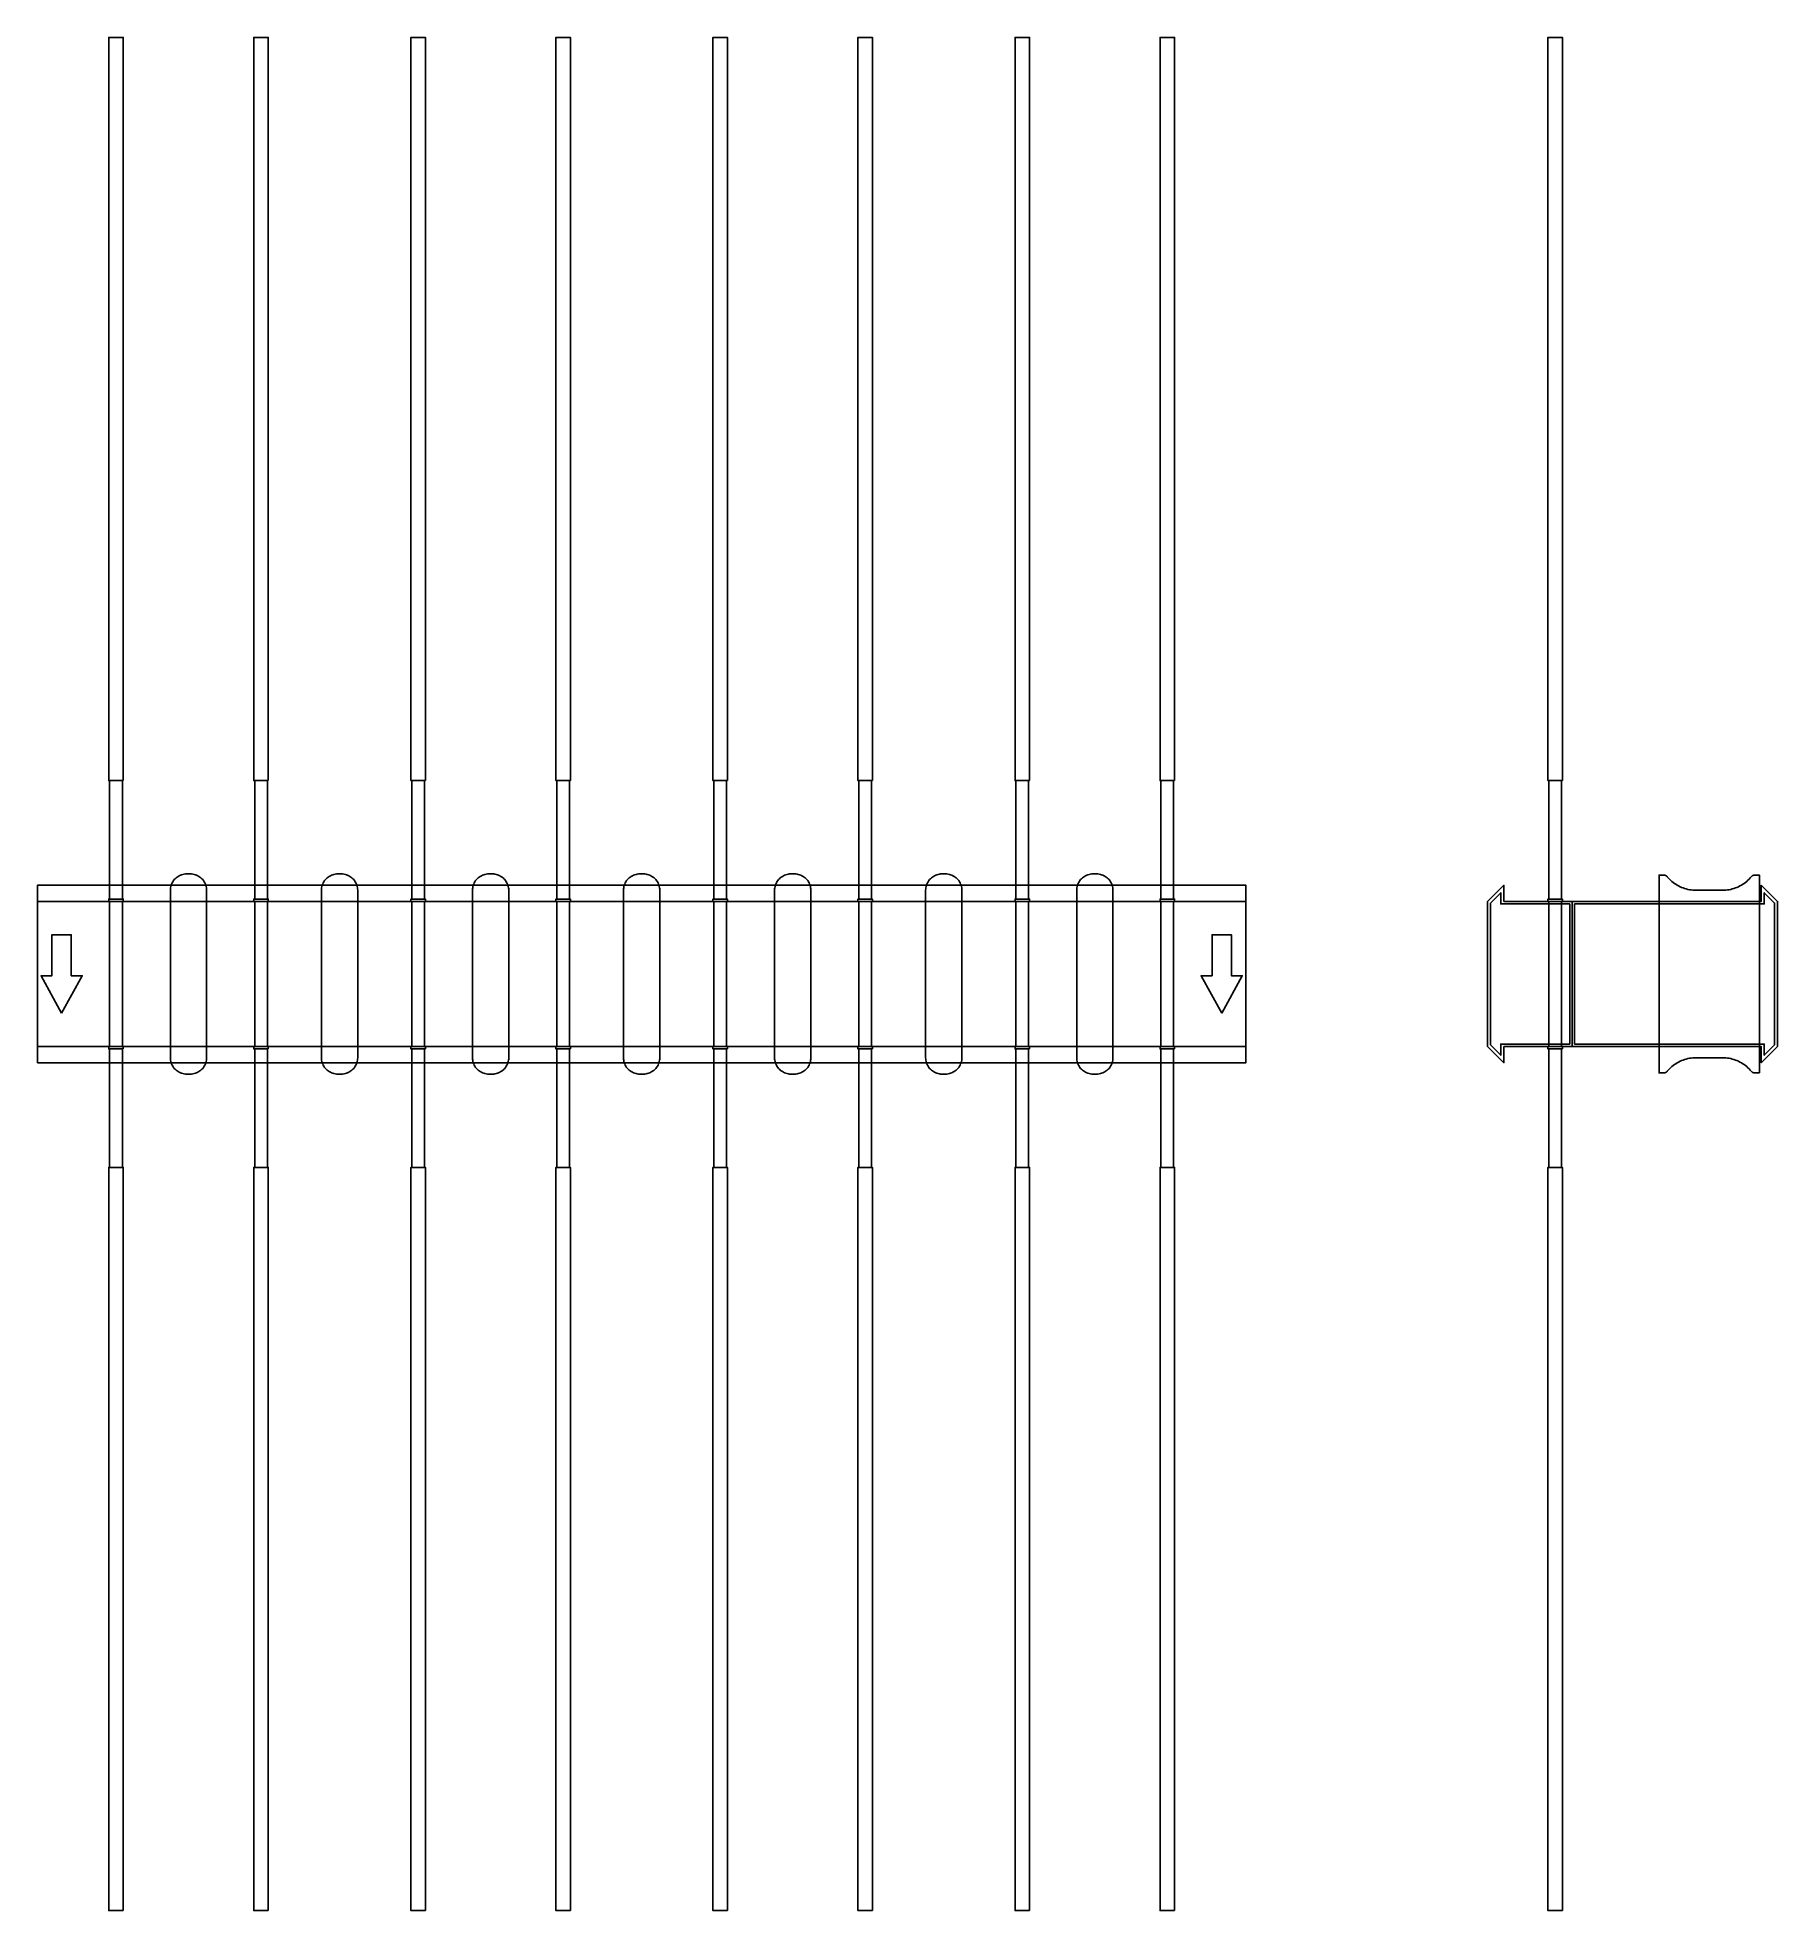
# Model space of a CAD drawing. Extents: x 0 to 1440, y -775 to 775.
import ezdxf

# ---------------------------------------------------------------- set-up
doc = ezdxf.new("R2010")
doc.units = 0
doc.layers.add('Halfen', color=7, linetype='CONTINUOUS')

msp = doc.modelspace()

# ---------------------------------------------------------------- linework, layer by layer
at = {"layer": 'Halfen', "color": 7}
for points in [[(71, 160), (71, 775), (59, 775), (59, 160)], [(191, 160), (191, 775), (179, 775), (179, 160)], [(321, 160), (321, 775), (309, 775), (309, 160)], [(441, 160), (441, 775), (429, 775), (429, 160)], [(571, 160), (571, 775), (559, 775), (559, 160)], [(691, 160), (691, 775), (679, 775), (679, 160)], [(821, 160), (821, 775), (809, 775), (809, 160)], [(941, 160), (941, 775), (929, 775), (929, 160)], [(1262, 160), (1262, 775), (1250, 775), (1250, 160)], [(70.25, 62), (70.25, 160), (59.75, 160), (59.75, 62)], [(190.25, 62), (190.25, 160), (179.75, 160), (179.75, 62)], [(320.25, 62), (320.25, 160), (309.75, 160), (309.75, 62)], [(440.25, 62), (440.25, 160), (429.75, 160), (429.75, 62)], [(570.25, 62), (570.25, 160), (559.75, 160), (559.75, 62)], [(690.25, 62), (690.25, 160), (679.75, 160), (679.75, 62)], [(820.25, 62), (820.25, 160), (809.75, 160), (809.75, 62)], [(940.25, 62), (940.25, 160), (929.75, 160), (929.75, 62)], [(1261.25, 62), (1261.25, 160), (1250.75, 160), (1250.75, 62)], [(140, -69.3), (140, -56.8), (140, 69.3), (139.958, 70.359), (139.834, 71.412), (139.627, 72.452), (139.339, 73.472), (138.972, 74.466), (138.529, 75.429), (138.011, 76.354), (137.422, 77.235), (136.765, 78.068), (136.046, 78.846), (135.268, 79.565), (134.435, 80.222), (133.554, 80.811), (132.629, 81.329), (131.666, 81.772), (130.672, 82.139), (129.652, 82.427), (128.612, 82.634), (127.559, 82.758), (126.5, 82.8), (123.5, 82.8), (122.441, 82.758), (121.388, 82.634), (120.348, 82.427), (119.328, 82.139), (118.334, 81.772), (117.371, 81.329), (116.446, 80.811), (115.565, 80.222), (114.732, 79.565), (113.954, 78.846), (113.235, 78.068), (112.578, 77.235), (111.989, 76.354), (111.471, 75.429), (111.028, 74.466), (110.661, 73.472), (110.373, 72.452), (110.166, 71.412), (110.042, 70.359), (110, 69.3), (110, -56.8), (110, -69.3), (110.042, -70.359), (110.166, -71.412), (110.373, -72.452), (110.661, -73.472), (111.028, -74.466), (111.471, -75.429), (111.989, -76.354), (112.578, -77.235), (113.235, -78.068), (113.954, -78.846), (114.732, -79.565), (115.565, -80.222), (116.446, -80.811), (117.371, -81.329), (118.334, -81.772), (119.328, -82.139), (120.348, -82.427), (121.388, -82.634), (122.441, -82.758), (123.5, -82.8), (126.5, -82.8), (127.559, -82.758), (128.612, -82.634), (129.652, -82.427), (130.672, -82.139), (131.666, -81.772), (132.629, -81.329), (133.554, -80.811), (134.435, -80.222), (135.268, -79.565), (136.046, -78.846), (136.765, -78.068), (137.422, -77.235), (138.011, -76.354), (138.529, -75.429), (138.972, -74.466), (139.339, -73.472), (139.627, -72.452), (139.834, -71.412), (139.958, -70.359), (140, -69.3)], [(265, -69.3), (265, -56.8), (265, 69.3), (264.958, 70.359), (264.834, 71.412), (264.627, 72.452), (264.339, 73.472), (263.972, 74.466), (263.529, 75.429), (263.011, 76.354), (262.422, 77.235), (261.765, 78.068), (261.046, 78.846), (260.268, 79.565), (259.435, 80.222), (258.554, 80.811), (257.629, 81.329), (256.666, 81.772), (255.672, 82.139), (254.652, 82.427), (253.612, 82.634), (252.559, 82.758), (251.5, 82.8), (248.5, 82.8), (247.441, 82.758), (246.388, 82.634), (245.348, 82.427), (244.328, 82.139), (243.334, 81.772), (242.371, 81.329), (241.446, 80.811), (240.565, 80.222), (239.732, 79.565), (238.954, 78.846), (238.235, 78.068), (237.578, 77.235), (236.989, 76.354), (236.471, 75.429), (236.028, 74.466), (235.661, 73.472), (235.373, 72.452), (235.166, 71.412), (235.042, 70.359), (235, 69.3), (235, -56.8), (235, -69.3), (235.042, -70.359), (235.166, -71.412), (235.373, -72.452), (235.661, -73.472), (236.028, -74.466), (236.471, -75.429), (236.989, -76.354), (237.578, -77.235), (238.235, -78.068), (238.954, -78.846), (239.732, -79.565), (240.565, -80.222), (241.446, -80.811), (242.371, -81.329), (243.334, -81.772), (244.328, -82.139), (245.348, -82.427), (246.388, -82.634), (247.441, -82.758), (248.5, -82.8), (251.5, -82.8), (252.559, -82.758), (253.612, -82.634), (254.652, -82.427), (255.672, -82.139), (256.666, -81.772), (257.629, -81.329), (258.554, -80.811), (259.435, -80.222), (260.268, -79.565), (261.046, -78.846), (261.765, -78.068), (262.422, -77.235), (263.011, -76.354), (263.529, -75.429), (263.972, -74.466), (264.339, -73.472), (264.627, -72.452), (264.834, -71.412), (264.958, -70.359), (265, -69.3)], [(390, -69.3), (390, -56.8), (390, 69.3), (389.958, 70.359), (389.834, 71.412), (389.627, 72.452), (389.339, 73.472), (388.972, 74.466), (388.529, 75.429), (388.011, 76.354), (387.422, 77.235), (386.765, 78.068), (386.046, 78.846), (385.268, 79.565), (384.435, 80.222), (383.554, 80.811), (382.629, 81.329), (381.666, 81.772), (380.672, 82.139), (379.652, 82.427), (378.612, 82.634), (377.559, 82.758), (376.5, 82.8), (373.5, 82.8), (372.441, 82.758), (371.388, 82.634), (370.348, 82.427), (369.328, 82.139), (368.334, 81.772), (367.371, 81.329), (366.446, 80.811), (365.565, 80.222), (364.732, 79.565), (363.954, 78.846), (363.235, 78.068), (362.578, 77.235), (361.989, 76.354), (361.471, 75.429), (361.028, 74.466), (360.661, 73.472), (360.373, 72.452), (360.166, 71.412), (360.042, 70.359), (360, 69.3), (360, -56.8), (360, -69.3), (360.042, -70.359), (360.166, -71.412), (360.373, -72.452), (360.661, -73.472), (361.028, -74.466), (361.471, -75.429), (361.989, -76.354), (362.578, -77.235), (363.235, -78.068), (363.954, -78.846), (364.732, -79.565), (365.565, -80.222), (366.446, -80.811), (367.371, -81.329), (368.334, -81.772), (369.328, -82.139), (370.348, -82.427), (371.388, -82.634), (372.441, -82.758), (373.5, -82.8), (376.5, -82.8), (377.559, -82.758), (378.612, -82.634), (379.652, -82.427), (380.672, -82.139), (381.666, -81.772), (382.629, -81.329), (383.554, -80.811), (384.435, -80.222), (385.268, -79.565), (386.046, -78.846), (386.765, -78.068), (387.422, -77.235), (388.011, -76.354), (388.529, -75.429), (388.972, -74.466), (389.339, -73.472), (389.627, -72.452), (389.834, -71.412), (389.958, -70.359), (390, -69.3)], [(515, -69.3), (515, -56.8), (515, 69.3), (514.958, 70.359), (514.834, 71.412), (514.627, 72.452), (514.339, 73.472), (513.972, 74.466), (513.529, 75.429), (513.011, 76.354), (512.422, 77.235), (511.765, 78.068), (511.046, 78.846), (510.268, 79.565), (509.435, 80.222), (508.554, 80.811), (507.629, 81.329), (506.666, 81.772), (505.672, 82.139), (504.652, 82.427), (503.612, 82.634), (502.559, 82.758), (501.5, 82.8), (498.5, 82.8), (497.441, 82.758), (496.388, 82.634), (495.348, 82.427), (494.328, 82.139), (493.334, 81.772), (492.371, 81.329), (491.446, 80.811), (490.565, 80.222), (489.732, 79.565), (488.954, 78.846), (488.235, 78.068), (487.578, 77.235), (486.989, 76.354), (486.471, 75.429), (486.028, 74.466), (485.661, 73.472), (485.373, 72.452), (485.166, 71.412), (485.042, 70.359), (485, 69.3), (485, -56.8), (485, -69.3), (485.042, -70.359), (485.166, -71.412), (485.373, -72.452), (485.661, -73.472), (486.028, -74.466), (486.471, -75.429), (486.989, -76.354), (487.578, -77.235), (488.235, -78.068), (488.954, -78.846), (489.732, -79.565), (490.565, -80.222), (491.446, -80.811), (492.371, -81.329), (493.334, -81.772), (494.328, -82.139), (495.348, -82.427), (496.388, -82.634), (497.441, -82.758), (498.5, -82.8), (501.5, -82.8), (502.559, -82.758), (503.612, -82.634), (504.652, -82.427), (505.672, -82.139), (506.666, -81.772), (507.629, -81.329), (508.554, -80.811), (509.435, -80.222), (510.268, -79.565), (511.046, -78.846), (511.765, -78.068), (512.422, -77.235), (513.011, -76.354), (513.529, -75.429), (513.972, -74.466), (514.339, -73.472), (514.627, -72.452), (514.834, -71.412), (514.958, -70.359), (515, -69.3)], [(640, -69.3), (640, -56.8), (640, 69.3), (639.958, 70.359), (639.834, 71.412), (639.627, 72.452), (639.339, 73.472), (638.972, 74.466), (638.529, 75.429), (638.011, 76.354), (637.422, 77.235), (636.765, 78.068), (636.046, 78.846), (635.268, 79.565), (634.435, 80.222), (633.554, 80.811), (632.629, 81.329), (631.666, 81.772), (630.672, 82.139), (629.652, 82.427), (628.612, 82.634), (627.559, 82.758), (626.5, 82.8), (623.5, 82.8), (622.441, 82.758), (621.388, 82.634), (620.348, 82.427), (619.328, 82.139), (618.334, 81.772), (617.371, 81.329), (616.446, 80.811), (615.565, 80.222), (614.732, 79.565), (613.954, 78.846), (613.235, 78.068), (612.578, 77.235), (611.989, 76.354), (611.471, 75.429), (611.028, 74.466), (610.661, 73.472), (610.373, 72.452), (610.166, 71.412), (610.042, 70.359), (610, 69.3), (610, -56.8), (610, -69.3), (610.042, -70.359), (610.166, -71.412), (610.373, -72.452), (610.661, -73.472), (611.028, -74.466), (611.471, -75.429), (611.989, -76.354), (612.578, -77.235), (613.235, -78.068), (613.954, -78.846), (614.732, -79.565), (615.565, -80.222), (616.446, -80.811), (617.371, -81.329), (618.334, -81.772), (619.328, -82.139), (620.348, -82.427), (621.388, -82.634), (622.441, -82.758), (623.5, -82.8), (626.5, -82.8), (627.559, -82.758), (628.612, -82.634), (629.652, -82.427), (630.672, -82.139), (631.666, -81.772), (632.629, -81.329), (633.554, -80.811), (634.435, -80.222), (635.268, -79.565), (636.046, -78.846), (636.765, -78.068), (637.422, -77.235), (638.011, -76.354), (638.529, -75.429), (638.972, -74.466), (639.339, -73.472), (639.627, -72.452), (639.834, -71.412), (639.958, -70.359), (640, -69.3)], [(765, -69.3), (765, -56.8), (765, 69.3), (764.958, 70.359), (764.834, 71.412), (764.627, 72.452), (764.339, 73.472), (763.972, 74.466), (763.529, 75.429), (763.011, 76.354), (762.422, 77.235), (761.765, 78.068), (761.046, 78.846), (760.268, 79.565), (759.435, 80.222), (758.554, 80.811), (757.629, 81.329), (756.666, 81.772), (755.672, 82.139), (754.652, 82.427), (753.612, 82.634), (752.559, 82.758), (751.5, 82.8), (748.5, 82.8), (747.441, 82.758), (746.388, 82.634), (745.348, 82.427), (744.328, 82.139), (743.334, 81.772), (742.371, 81.329), (741.446, 80.811), (740.565, 80.222), (739.732, 79.565), (738.954, 78.846), (738.235, 78.068), (737.578, 77.235), (736.989, 76.354), (736.471, 75.429), (736.028, 74.466), (735.661, 73.472), (735.373, 72.452), (735.166, 71.412), (735.042, 70.359), (735, 69.3), (735, -56.8), (735, -69.3), (735.042, -70.359), (735.166, -71.412), (735.373, -72.452), (735.661, -73.472), (736.028, -74.466), (736.471, -75.429), (736.989, -76.354), (737.578, -77.235), (738.235, -78.068), (738.954, -78.846), (739.732, -79.565), (740.565, -80.222), (741.446, -80.811), (742.371, -81.329), (743.334, -81.772), (744.328, -82.139), (745.348, -82.427), (746.388, -82.634), (747.441, -82.758), (748.5, -82.8), (751.5, -82.8), (752.559, -82.758), (753.612, -82.634), (754.652, -82.427), (755.672, -82.139), (756.666, -81.772), (757.629, -81.329), (758.554, -80.811), (759.435, -80.222), (760.268, -79.565), (761.046, -78.846), (761.765, -78.068), (762.422, -77.235), (763.011, -76.354), (763.529, -75.429), (763.972, -74.466), (764.339, -73.472), (764.627, -72.452), (764.834, -71.412), (764.958, -70.359), (765, -69.3)], [(890, -69.3), (890, -56.8), (890, 69.3), (889.958, 70.359), (889.834, 71.412), (889.627, 72.452), (889.339, 73.472), (888.972, 74.466), (888.529, 75.429), (888.011, 76.354), (887.422, 77.235), (886.765, 78.068), (886.046, 78.846), (885.268, 79.565), (884.435, 80.222), (883.554, 80.811), (882.629, 81.329), (881.666, 81.772), (880.672, 82.139), (879.652, 82.427), (878.612, 82.634), (877.559, 82.758), (876.5, 82.8), (873.5, 82.8), (872.441, 82.758), (871.388, 82.634), (870.348, 82.427), (869.328, 82.139), (868.334, 81.772), (867.371, 81.329), (866.446, 80.811), (865.565, 80.222), (864.732, 79.565), (863.954, 78.846), (863.235, 78.068), (862.578, 77.235), (861.989, 76.354), (861.471, 75.429), (861.028, 74.466), (860.661, 73.472), (860.373, 72.452), (860.166, 71.412), (860.042, 70.359), (860, 69.3), (860, -56.8), (860, -69.3), (860.042, -70.359), (860.166, -71.412), (860.373, -72.452), (860.661, -73.472), (861.028, -74.466), (861.471, -75.429), (861.989, -76.354), (862.578, -77.235), (863.235, -78.068), (863.954, -78.846), (864.732, -79.565), (865.565, -80.222), (866.446, -80.811), (867.371, -81.329), (868.334, -81.772), (869.328, -82.139), (870.348, -82.427), (871.388, -82.634), (872.441, -82.758), (873.5, -82.8), (876.5, -82.8), (877.559, -82.758), (878.612, -82.634), (879.652, -82.427), (880.672, -82.139), (881.666, -81.772), (882.629, -81.329), (883.554, -80.811), (884.435, -80.222), (885.268, -79.565), (886.046, -78.846), (886.765, -78.068), (887.422, -77.235), (888.011, -76.354), (888.529, -75.429), (888.972, -74.466), (889.339, -73.472), (889.627, -72.452), (889.834, -71.412), (889.958, -70.359), (890, -69.3)], [(1425, -81.8), (1425, 81.8), (1421, 81.8), (1420.846, 81.797), (1420.691, 81.786), (1420.538, 81.769), (1420.385, 81.746), (1420.234, 81.715), (1420.084, 81.678), (1419.936, 81.634), (1419.789, 81.584), (1419.646, 81.527), (1419.505, 81.464), (1419.366, 81.395), (1419.231, 81.32), (1419.1, 81.239), (1418.972, 81.153), (1418.848, 81.06), (1418.728, 80.963), (1418.613, 80.86), (1418.502, 80.752), (1418.397, 80.639), (1418.296, 80.522), (1417.41, 79.491), (1416.479, 78.5), (1415.505, 77.551), (1414.491, 76.646), (1413.437, 75.787), (1412.347, 74.975), (1411.222, 74.211), (1410.064, 73.499), (1408.876, 72.838), (1407.66, 72.23), (1406.418, 71.676), (1405.153, 71.178), (1403.867, 70.736), (1402.563, 70.351), (1401.243, 70.024), (1399.911, 69.756), (1398.567, 69.547), (1397.216, 69.397), (1395.859, 69.307), (1394.5, 69.277), (1372.5, 69.277), (1371.141, 69.307), (1369.784, 69.397), (1368.433, 69.547), (1367.089, 69.756), (1365.757, 70.024), (1364.437, 70.351), (1363.133, 70.736), (1361.847, 71.178), (1360.582, 71.676), (1359.34, 72.23), (1358.124, 72.838), (1356.936, 73.499), (1355.778, 74.211), (1354.653, 74.975), (1353.563, 75.787), (1352.509, 76.646), (1351.495, 77.551), (1350.521, 78.5), (1349.59, 79.491), (1348.704, 80.522), (1348.603, 80.639), (1348.498, 80.752), (1348.387, 80.86), (1348.272, 80.963), (1348.152, 81.06), (1348.028, 81.153), (1347.9, 81.239), (1347.769, 81.32), (1347.634, 81.395), (1347.495, 81.464), (1347.354, 81.527), (1347.211, 81.584), (1347.064, 81.634), (1346.916, 81.678), (1346.766, 81.715), (1346.615, 81.746), (1346.462, 81.769), (1346.309, 81.786), (1346.154, 81.797), (1346, 81.8), (1342, 81.8), (1342, -81.8), (1346, -81.8), (1346.154, -81.797), (1346.309, -81.786), (1346.462, -81.769), (1346.615, -81.746), (1346.766, -81.715), (1346.916, -81.678), (1347.064, -81.634), (1347.211, -81.584), (1347.354, -81.527), (1347.495, -81.464), (1347.634, -81.395), (1347.769, -81.32), (1347.9, -81.239), (1348.028, -81.153), (1348.152, -81.06), (1348.272, -80.963), (1348.387, -80.86), (1348.498, -80.752), (1348.603, -80.639), (1348.704, -80.522), (1349.59, -79.491), (1350.521, -78.5), (1351.495, -77.551), (1352.509, -76.646), (1353.563, -75.787), (1354.653, -74.975), (1355.778, -74.211), (1356.936, -73.499), (1358.124, -72.838), (1359.34, -72.23), (1360.582, -71.676), (1361.847, -71.178), (1363.133, -70.736), (1364.437, -70.351), (1365.757, -70.024), (1367.089, -69.756), (1368.433, -69.547), (1369.784, -69.397), (1371.141, -69.307), (1372.5, -69.277), (1394.5, -69.277), (1395.859, -69.307), (1397.216, -69.397), (1398.567, -69.547), (1399.911, -69.756), (1401.243, -70.024), (1402.563, -70.351), (1403.867, -70.736), (1405.153, -71.178), (1406.418, -71.676), (1407.66, -72.23), (1408.876, -72.838), (1410.064, -73.499), (1411.222, -74.211), (1412.347, -74.975), (1413.437, -75.787), (1414.491, -76.646), (1415.505, -77.551), (1416.479, -78.5), (1417.41, -79.491), (1418.296, -80.522), (1418.397, -80.639), (1418.502, -80.752), (1418.613, -80.86), (1418.728, -80.963), (1418.848, -81.06), (1418.972, -81.153), (1419.1, -81.239), (1419.231, -81.32), (1419.366, -81.395), (1419.505, -81.464), (1419.646, -81.527), (1419.789, -81.584), (1419.936, -81.634), (1420.084, -81.678), (1420.234, -81.715), (1420.385, -81.746), (1420.538, -81.769), (1420.691, -81.786), (1420.846, -81.797), (1421, -81.8)], [(0, -73.5), (1000, -73.5), (1000, 73.5), (0, 73.5)], [(71, 60), (71, 62), (59, 62), (59, 60)], [(191, 60), (191, 62), (179, 62), (179, 60)], [(321, 60), (321, 62), (309, 62), (309, 60)], [(441, 60), (441, 62), (429, 62), (429, 60)], [(571, 60), (571, 62), (559, 62), (559, 60)], [(691, 60), (691, 62), (679, 62), (679, 60)], [(821, 60), (821, 62), (809, 62), (809, 60)], [(941, 60), (941, 62), (929, 62), (929, 60)], [(1270, -60), (1270, 60), (1213.5, 60), (1213.5, 73.5), (1200, 60), (1200, -60), (1213.5, -73.5), (1213.5, -60)], [(1268, -58), (1268, 58), (1211, 58), (1211, 67.25), (1202.5, 58.75), (1202.5, -58.75), (1211, -67.25), (1211, -58)], [(1262, 60), (1262, 62), (1250, 62), (1250, 60)], [(1440, -60), (1440, 60), (1426.5, 73.5), (1426.5, 60), (1270, 60), (1270, -60), (1426.5, -60), (1426.5, -73.5)], [(1437.5, -58.75), (1437.5, 58.75), (1429, 67.25), (1429, 58), (1272, 58), (1272, -58), (1429, -58), (1429, -67.25)], [(0, -60), (1000, -60), (1000, 60), (0, 60)], [(70.25, -60), (70.25, 60), (59.75, 60), (59.75, -60)], [(190.25, -60), (190.25, 60), (179.75, 60), (179.75, -60)], [(320.25, -60), (320.25, 60), (309.75, 60), (309.75, -60)], [(440.25, -60), (440.25, 60), (429.75, 60), (429.75, -60)], [(570.25, -60), (570.25, 60), (559.75, 60), (559.75, -60)], [(690.25, -60), (690.25, 60), (679.75, 60), (679.75, -60)], [(820.25, -60), (820.25, 60), (809.75, 60), (809.75, -60)], [(940.25, -60), (940.25, 60), (929.75, 60), (929.75, -60)], [(1261.25, -60), (1261.25, 60), (1250.75, 60), (1250.75, -60)], [(20, -32.5), (37, -1.5), (28, -1.5), (28, 32.5), (12, 32.5), (12, -1.5), (3, -1.5)], [(980, -32.5), (997, -1.5), (988, -1.5), (988, 32.5), (972, 32.5), (972, -1.5), (963, -1.5)], [(71, -62), (71, -60), (59, -60), (59, -62)], [(70.25, -160), (70.25, -62), (59.75, -62), (59.75, -160)], [(191, -62), (191, -60), (179, -60), (179, -62)], [(190.25, -160), (190.25, -62), (179.75, -62), (179.75, -160)], [(321, -62), (321, -60), (309, -60), (309, -62)], [(320.25, -160), (320.25, -62), (309.75, -62), (309.75, -160)], [(441, -62), (441, -60), (429, -60), (429, -62)], [(440.25, -160), (440.25, -62), (429.75, -62), (429.75, -160)], [(571, -62), (571, -60), (559, -60), (559, -62)], [(570.25, -160), (570.25, -62), (559.75, -62), (559.75, -160)], [(691, -62), (691, -60), (679, -60), (679, -62)], [(690.25, -160), (690.25, -62), (679.75, -62), (679.75, -160)], [(821, -62), (821, -60), (809, -60), (809, -62)], [(820.25, -160), (820.25, -62), (809.75, -62), (809.75, -160)], [(941, -62), (941, -60), (929, -60), (929, -62)], [(940.25, -160), (940.25, -62), (929.75, -62), (929.75, -160)], [(1262, -62), (1262, -60), (1250, -60), (1250, -62)], [(1261.25, -160), (1261.25, -62), (1250.75, -62), (1250.75, -160)], [(71, -775), (71, -160), (59, -160), (59, -775)], [(191, -775), (191, -160), (179, -160), (179, -775)], [(321, -775), (321, -160), (309, -160), (309, -775)], [(441, -775), (441, -160), (429, -160), (429, -775)], [(571, -775), (571, -160), (559, -160), (559, -775)], [(691, -775), (691, -160), (679, -160), (679, -775)], [(821, -775), (821, -160), (809, -160), (809, -775)], [(941, -775), (941, -160), (929, -160), (929, -775)], [(1262, -775), (1262, -160), (1250, -160), (1250, -775)]]:
    msp.add_lwpolyline(points, close=True, dxfattribs=at)

doc.saveas('drawing.dxf')
